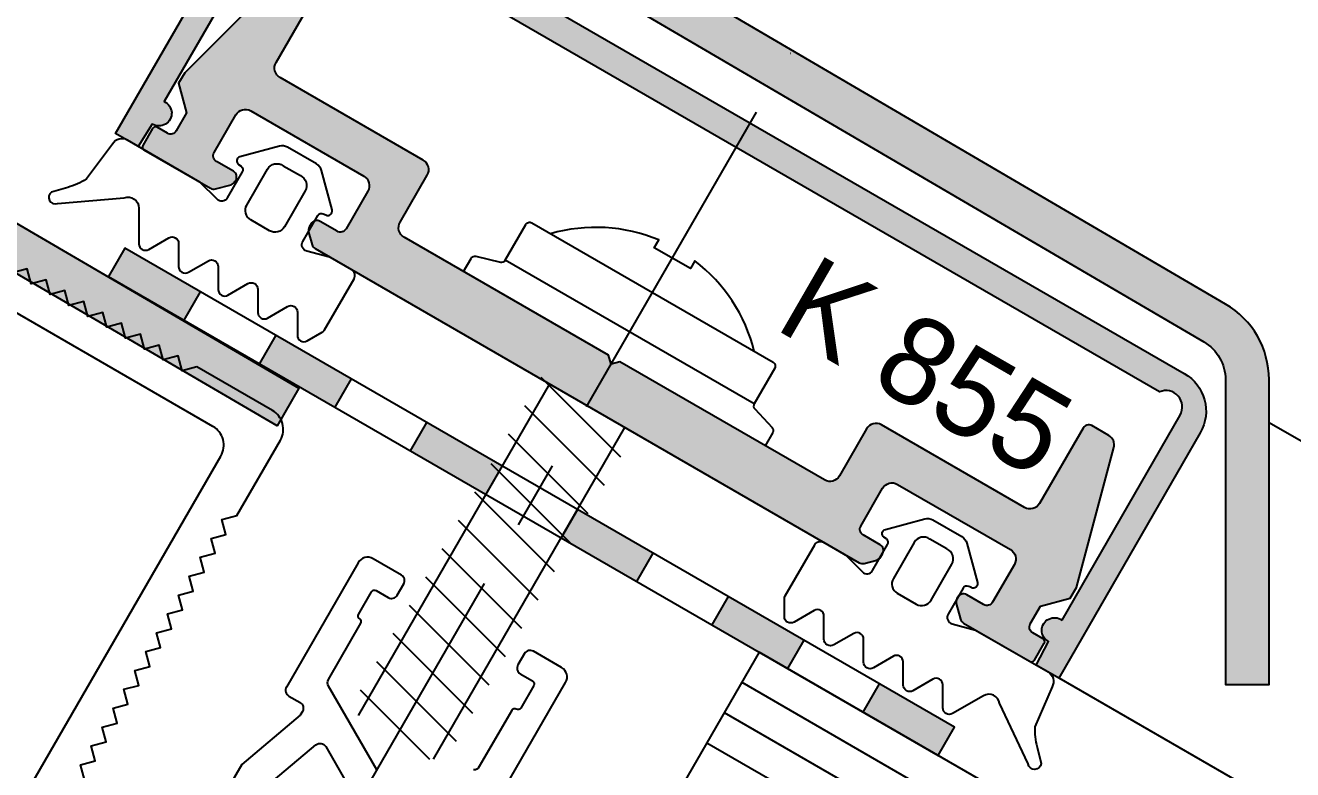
# Model space of a CAD drawing. Header units: millimetres. Extents: x -153 to 2280, y 0 to 724.
# Drawn here: x 1736.04 to 1765.15, y 509.17 to 526.26 of the extents above; entities that cross this region are included whole.
import ezdxf
from ezdxf.enums import TextEntityAlignment as Align

# ---------------------------------------------------------------- set-up
doc = ezdxf.new("R2010")
doc.units = ezdxf.units.MM
doc.header["$LTSCALE"] = 0.025
doc.header["$MEASUREMENT"] = 0
doc.linetypes.add('CENTER', pattern=[2, 1.25, -0.25, 0.25, -0.25])
for name, color, linetype in [('ASSI', 1, 'CENTER'), ('FILL', 253, 'Continuous'), ('FINE', 7, 'Continuous'), ('GOMMA', 80, 'Continuous'), ('GROSSA', 8, 'Continuous'), ('TESTO', 2, 'Continuous'), ('VETRO', 140, 'Continuous')]:
    doc.layers.add(name, color=color, linetype=linetype)
doc.styles.add('Aluk Text', font='GOTHIC.TTF')

msp = doc.modelspace()

# ---------------------------------------------------------------- hatches: boundary and pattern name
at = {"layer": 'FILL'}
h = msp.add_hatch(color=256, dxfattribs=at)
h.dxf.hatch_style = 1
edge = h.paths.add_edge_path()
edge.add_arc((1762.602510018358, 518.1292598567215), 2, 359.9999999999992, 419.9999999999981)
edge.add_line((1763.602510018358, 519.8613106642904), (1681.468202400046, 567.9356837692142))
edge.add_arc((1682.468202400046, 569.667734576783), 2.000000000000016, 180.0000000000008, 240.00000000000028, ccw=False)
edge.add_line((1680.468202400046, 569.667734576783), (1680.468202400046, 646.9403756130283))
edge.add_arc((1681.218202400046, 646.9403756130283), 0.75, 63.6754690221843, 180, ccw=False)
edge.add_line((1681.55079363323, 647.6125980997161), (1690.206237248004, 643.3301994555098))
edge.add_line((1690.206237248004, 643.3301994555098), (1690.649692225583, 644.2264961044269))
edge.add_line((1690.649692225583, 644.2264961044269), (1681.633384866415, 648.6874370023314))
edge.add_arc((1680.968202400046, 647.3429920289557), 1.499999999999999, 63.67546902218528, 180)
edge.add_line((1679.468202400046, 647.3429920289557), (1679.468202400046, 569.667734576783))
edge.add_arc((1682.468202400046, 569.667734576783), 3, 180, 240)
edge.add_line((1680.968202400046, 567.0696583654296), (1763.102510018358, 518.9952852605059))
edge.add_arc((1762.602510018358, 518.1292598567215), 0.9999999999999912, -1.5916157281026244e-12, 59.99999999999221, ccw=False)
edge.add_line((1763.602510018358, 518.1292598567215), (1763.602510018358, 511.1292598567214))
edge.add_line((1763.602510018358, 511.1292598567215), (1764.602510018358, 511.1292598567215))
edge.add_line((1764.602510018358, 511.1292598567215), (1764.602510018358, 518.1292598567215))
h = msp.add_hatch(color=256, dxfattribs=at)
h.dxf.hatch_style = 1
edge = h.paths.add_edge_path()
edge.add_line((1669.745486307501, 560.466355536219), (1669.745486307501, 595.3878071668522))
edge.add_line((1669.745486307501, 595.3878071668522), (1670.745486307501, 595.3878071668522))
edge.add_line((1670.745486307501, 595.3878071668522), (1670.745486307501, 560.4663555362191))
edge.add_arc((1671.995486307501, 560.466355536219), 1.250000000000007, 180, 239.9999999999998)
edge.add_line((1671.370486307501, 559.3838237814884), (1742.326720083748, 517.9330148174455))
edge.add_line((1742.326720083748, 517.9330148174455), (1741.826720083748, 517.0669894136611))
edge.add_line((1741.826720083748, 517.0669894136611), (1670.870486307501, 558.517798377704))
edge.add_arc((1671.995486307501, 560.466355536219), 2.249999999999984, 180, 240, ccw=False)
h = msp.add_hatch(color=256, dxfattribs=at)
h.dxf.hatch_style = 1
edge = h.paths.add_edge_path()
edge.add_line((1759.848967424091, 512.6064917080627), (1762.561076885499, 517.3156909551458))
edge.add_arc((1762.23631735908, 517.5031909551442), 0.3749999999992208, 330.0000000002171, 473.1301023539081)
edge.add_line((1762.089009737947, 517.8480466709957), (1742.646739422985, 529.0730466709994))
edge.add_arc((1742.27443180185, 529.0281909551453), 0.3749999999998747, 6.869897646244139, 150.0000000000032)
edge.add_line((1741.949672275431, 529.2156909551452), (1739.230285071249, 524.5106899242068))
edge.add_arc((1739.112937580138, 524.2438124658775), 0.2915373242559928, -122.06933845400698, 66.26464290299998, ccw=False)
edge.add_line((1738.958147245819, 523.996761936965), (1738.635086926736, 523.4811469080844))
edge.add_line((1738.635086926736, 523.4811469080844), (1738.115814877563, 523.780948765457))
edge.add_line((1738.115814877563, 523.7809487654569), (1741.363875957848, 529.4092964849627))
edge.add_arc((1742.230016764384, 528.9094964216849), 0.999999999999996, 59.99999999999949, 150.0132268257273, ccw=False)
edge.add_line((1742.730016764384, 529.7755218254692), (1762.655812491303, 518.2713582987153))
edge.add_arc((1762.155812491303, 517.4053328949309), 1.000000000000008, -29.970815914154514, 60.000000000000284, ccw=False)
edge.add_line((1763.022092461926, 516.9057740770763), (1759.774990940736, 511.2760221874133))
edge.add_line((1759.774990940736, 511.2760221874133), (1759.255718838039, 511.5758240756884))
edge.add_line((1759.255718838039, 511.5758240756884), (1759.540326387512, 512.1136208500898))
edge.add_arc((1759.67669255547, 512.3712994865168), 0.2915373242559861, 53.77776800857288, 242.1117493655762, ccw=False)
h = msp.add_hatch(color=256, dxfattribs=at)
h.dxf.hatch_style = 1
edge = h.paths.add_edge_path()
edge.add_arc((1754.521691428723, 516.0410668823769), 0.2500000000000205, 240.00000000000682, 330.00000000000273, ccw=False)
edge.add_line((1754.396691428723, 515.8245605314307), (1749.698503613192, 518.5370605314306))
edge.add_line((1749.698503613192, 518.5370605314306), (1749.493599802624, 518.4821567208628))
edge.add_line((1749.493599802624, 518.4821567208629), (1749.438695992057, 518.6870605314307))
edge.add_line((1749.438695992057, 518.6870605314306), (1744.740508176526, 521.3995605314304))
edge.add_arc((1744.865508176526, 521.6160668823766), 0.2500000000000063, 150.0000000000023, 240.0000000000084, ccw=False)
edge.add_line((1744.64900182558, 521.7410668823766), (1745.27400182558, 522.8235986371075))
edge.add_arc((1745.057495474634, 522.9485986371075), 0.2500000000000276, 329.9999999999999, 419.9999999999938)
edge.add_line((1745.182495474634, 523.1651049880536), (1741.891598940253, 525.0651049880535))
edge.add_arc((1742.016598940253, 525.2816113389997), 0.2500000000000347, 150.0000000000027, 239.9999999999971, ccw=False)
edge.add_line((1741.800092589307, 525.4066113389997), (1742.800092589307, 527.1386621465685))
edge.add_arc((1742.670188778739, 527.2136621465685), 0.1500000000000564, 330.00000000003, 420.0000000000152)
edge.add_line((1742.745188778739, 527.3435659571362), (1742.291500848298, 527.6055028059048))
edge.add_arc((1742.216500848298, 527.4755989953371), 0.1500000000000252, 59.9999999999855, 134.9999999999846)
edge.add_line((1742.11043483112, 527.5816650125153), (1739.702849402874, 525.1740795842692))
edge.add_line((1739.702849402873, 525.1740795842691), (1739.564067586356, 524.9337024268947))
edge.add_line((1739.564067586356, 524.9337024268947), (1739.747080288249, 524.2506897250025))
edge.add_line((1739.747080288249, 524.2506897250025), (1739.510862104766, 523.8415478295385))
edge.add_arc((1739.380958294198, 523.9165478295386), 0.1500000000000006, 239.9999999999707, 329.9999999999801, ccw=False)
edge.add_line((1739.305958294198, 523.786644018971), (1739.067801308157, 523.9241440189709))
edge.add_arc((1739.030301308157, 523.8591921136871), 0.07500000000000029, 59.99999999998008, 149.9999999999855)
edge.add_line((1738.965349402873, 523.8966921136871), (1738.740349402874, 523.5069806819843))
edge.add_arc((1738.805301308157, 523.4694806819841), 0.07500000000004761, 150.000000000026, 239.9999999999909)
edge.add_line((1738.767801308157, 523.4045287767003), (1740.294489749923, 522.5230947938783))
edge.add_arc((1740.369489749923, 522.6529986044459), 0.1500000000000375, 239.9999999999882, 284.9999999999908)
edge.add_line((1740.408312606688, 522.5081097305025), (1740.766391624764, 522.6040567142225))
edge.add_arc((1740.727568767999, 522.7489455881657), 0.150000000000003, 285.0000000000279, 330.0000000000192)
edge.add_line((1740.857472578566, 522.6739455881658), (1740.876406561388, 522.7067402084032))
edge.add_arc((1740.746502750821, 522.7817402084032), 0.1500000000000531, 330.0000000000105, 420.0000000000178)
edge.add_line((1740.821502750821, 522.911644018971), (1740.431791319118, 523.1366440189709))
edge.add_arc((1740.506791319118, 523.2665478295386), 0.1500000000000129, 149.9999999999902, 239.9999999999828, ccw=False)
edge.add_line((1740.37688750855, 523.3415478295385), (1740.87688750855, 524.207573233323))
edge.add_arc((1741.093393859496, 524.082573233323), 0.2499999999999959, 59.99999999999949, 149.9999999999995, ccw=False)
edge.add_line((1741.218393859496, 524.2990795842692), (1743.81647007085, 522.7990795842692))
edge.add_arc((1743.69147007085, 522.582573233323), 0.2500000000000082, -29.999999999994486, 60.00000000000108, ccw=False)
edge.add_line((1743.907976421796, 522.457573233323), (1743.407976421796, 521.5915478295385))
edge.add_arc((1743.278072611228, 521.6665478295386), 0.1500000000000214, 240.00000000000972, 330.0000000000098, ccw=False)
edge.add_line((1743.203072611228, 521.5366440189708), (1742.813361179525, 521.7616440189709))
edge.add_arc((1742.738361179525, 521.6317402084032), 0.1499999999999579, 60.00000000000828, 150.0000000000043)
edge.add_line((1742.608457368957, 521.7067402084033), (1742.564523386135, 521.6306443179767))
edge.add_arc((1742.694427196703, 521.5556443179765), 0.1500000000000044, 149.9999999999558, 194.9999999999607)
edge.add_line((1742.54953832276, 521.5168214612113), (1742.627184036291, 521.2270437133238))
edge.add_arc((1742.772072910234, 521.2658665700894), 0.1500000000001633, 195.0000000000677, 240.0000000000692)
edge.add_line((1742.697072910234, 521.1359627595216), (1755.190126695015, 513.9230947938784))
edge.add_arc((1755.265126695015, 514.052998604446), 0.1500000000000517, 239.9999999999788, 284.9999999999789)
edge.add_line((1755.303949551781, 513.9081097305026), (1755.593727299667, 513.9857554440333))
edge.add_arc((1755.554904442902, 514.1306443179767), 0.1500000000000104, 285.0000000000384, 330.0000000000387)
edge.add_line((1755.68480825347, 514.0556443179768), (1755.728742236292, 514.1317402084032))
edge.add_arc((1755.598838425724, 514.2067402084033), 0.1499999999999054, 329.9999999999779, 419.9999999999853)
edge.add_line((1755.673838425724, 514.3366440189709), (1755.284126994021, 514.5616440189709))
edge.add_arc((1755.359126994021, 514.6915478295385), 0.1500000000000129, 149.9999999999902, 239.9999999999828, ccw=False)
edge.add_line((1755.229223183453, 514.7665478295386), (1755.729223183453, 515.6325732333231))
edge.add_arc((1755.945729534399, 515.5075732333231), 0.2499999999999959, 59.99999999999949, 149.9999999999995, ccw=False)
edge.add_line((1756.070729534399, 515.7240795842691), (1758.66345151677, 514.2271708498135))
edge.add_arc((1758.53845151677, 514.0106644988675), 0.249999999999994, -29.999999999997726, 60.00000000000671, ccw=False)
edge.add_line((1758.754957867716, 513.8856644988675), (1758.254957867716, 513.019639095083))
edge.add_arc((1758.125054057149, 513.094639095083), 0.1499999999999968, 240.00000000000028, 330.0000000000043, ccw=False)
edge.add_line((1758.050054057149, 512.9647352845153), (1757.660342625446, 513.1897352845153))
edge.add_arc((1757.585342625445, 513.0598314739476), 0.1499999999999968, 60.00000000000431, 150.0000000000137)
edge.add_line((1757.455438814878, 513.1348314739475), (1757.436504832056, 513.1020368537102))
edge.add_arc((1757.566408642624, 513.0270368537102), 0.1500000000000176, 150.000000000034, 195.0000000000265)
edge.add_line((1757.42151976868, 512.9882139969449), (1757.5174667524, 512.6301349788691))
edge.add_arc((1757.662355626343, 512.6689578356345), 0.1500000000000057, 195.0000000000107, 240.0000000000191)
edge.add_line((1757.587355626343, 512.5390540250668), (1759.114044068109, 511.6576200422448))
edge.add_arc((1759.151544068109, 511.7225719475286), 0.07500000000002681, 239.9999999999667, 329.9999999999761)
edge.add_line((1759.216495973393, 511.6850719475286), (1759.441495973393, 512.0747833792315))
edge.add_arc((1759.376544068109, 512.1122833792315), 0.07499999999995627, 329.9999999999732, 419.9999999999826)
edge.add_line((1759.414044068109, 512.1772352845153), (1759.175887082068, 512.3147352845153))
edge.add_arc((1759.250887082068, 512.444639095083), 0.1499999999999968, 150.000000000009, 240.00000000000432, ccw=False)
edge.add_line((1759.120983271501, 512.519639095083), (1759.357201454983, 512.928780990547))
edge.add_line((1759.357201454983, 512.9287809905469), (1760.040214156876, 513.1117936924392))
edge.add_line((1760.040214156876, 513.1117936924392), (1760.178995973393, 513.3521708498135))
edge.add_line((1760.178995973393, 513.3521708498135), (1761.040373518081, 516.5668756110891))
edge.add_arc((1760.798892061509, 516.6315803723649), 0.2499999999999765, 345.0000000000007, 420.0000000000035)
edge.add_line((1760.923892061509, 516.8480867233109), (1760.536656597527, 517.0716572226806))
edge.add_arc((1760.461656597527, 516.941753412113), 0.1499999999999172, 60.00000000002436, 150.0000000000271)
edge.add_line((1760.331752786959, 517.016753412113), (1759.331752786959, 515.2847026045441))
edge.add_arc((1759.115246436013, 515.4097026045441), 0.2500000000000205, 240.00000000000108, 330.00000000000273, ccw=False)
edge.add_line((1758.990246436013, 515.193196253598), (1755.704704130615, 517.0901049880536))
edge.add_arc((1755.579704130615, 516.8735986371075), 0.2499999999999817, 60.00000000000509, 150.0000000000055)
edge.add_line((1755.363197779669, 516.9985986371075), (1754.738197779669, 515.9160668823769))
at = {"layer": 'FINE'}
h = msp.add_hatch(color=256, dxfattribs=at)
h.paths.add_polyline_path([(1737.954904949952, 520.4965509829998), (1738.329904949952, 521.1460700358382), (1740.061955757521, 520.1460700358382), (1739.686955757521, 519.4965509829998)])
h.paths.add_polyline_path([(1741.419006565089, 518.4965509829998), (1741.794006565089, 519.1460700358382), (1743.526057372658, 518.1460700358382), (1743.151057372658, 517.4965509829998)])
h.paths.add_polyline_path([(1744.883108180227, 516.4965509829998), (1745.258108180227, 517.1460700358382), (1746.990158987796, 516.1460700358382), (1746.615158987796, 515.4965509829998)])
h.paths.add_polyline_path([(1748.347209795365, 514.4965509829998), (1748.722209795365, 515.1460700358382), (1750.454260602934, 514.1460700358382), (1750.079260602934, 513.4965509829998)])
h.paths.add_polyline_path([(1751.811311410503, 512.4965509829998), (1752.186311410503, 513.1460700358382), (1753.918362218072, 512.1460700358382), (1753.543362218072, 511.4965509829998)])
h.paths.add_polyline_path([(1755.27541302564, 510.4965509829998), (1755.650413025641, 511.1460700358382), (1757.382463833209, 510.1460700358382), (1757.007463833209, 509.4965509829998)])

# ---------------------------------------------------------------- linework, layer by layer
at = {"layer": 'ASSI', "ltscale": 250}
msp.add_line((1736.429144352667, 495.8538561083159), (1753.618176449407, 525.6261330328016), dxfattribs=at)
at = {"layer": 'FINE'}
for p, q in [((1752.780063646067, 517.5744790749428), (1747.064295981089, 520.8744790749429)), ((1747.877849798043, 518.183595620596), (1749.707976816966, 516.3534686016737)), ((1747.502849798043, 517.5340765677579), (1749.332976816965, 515.7039495488357)), ((1764.602510018358, 517.1474319574392), (1799.770994167975, 496.8428981666663)), ((1747.127849798043, 516.8845575149198), (1748.957976816965, 515.0544304959976)), ((1746.733370245374, 516.2012988871509), (1748.563497264296, 514.3711718682287)), ((1746.358370245374, 515.5517798343124), (1748.188497264296, 513.7216528153901)), ((1745.983370245373, 514.9022607814743), (1747.813497264296, 513.0721337625521)), ((1745.608370245373, 514.2527417286361), (1747.438497264295, 512.4226147097139)), ((1745.233370245373, 513.6032226757976), (1747.063497264295, 511.7730956568754)), ((1744.858370245373, 512.9537036229591), (1746.688497264296, 511.1235766040369)), ((1744.483370245373, 512.3041845701206), (1746.313497264296, 510.4740575511983)), ((1744.108370245373, 511.6546655172824), (1745.938497264296, 509.8245384983601)), ((1759.779301478035, 511.2834957004354), (1795.971808419028, 490.3777798725137)), ((1743.733370245373, 511.0051464644442), (1745.320796608204, 509.4177201016133))]:
    msp.add_line(p, q, dxfattribs=at)
for points in [[(1746.104498187487, 520.6120605314306), (1746.278407552168, 520.9132803869699, -0.3309619514747992), (1746.387930667108, 520.960618186728), (1746.954772866149, 520.8271412751848, 0.3309619514747942), (1747.064295981089, 520.8744790749429), (1747.535715970136, 521.6910024476749, -0.414213562373095), (1747.672318510514, 521.7276049880534), (1750.443599802624, 520.1276049880533), (1753.214881094735, 518.5276049880533, -0.414213562373095), (1753.251483635113, 518.3910024476749), (1752.780063646067, 517.5744790749428, 0.3309619514747943), (1752.793829466387, 517.4559603752236), (1753.192844962122, 517.0317990866891, -0.3309619514747993), (1753.206610782443, 516.9132803869699), (1753.032701417762, 516.6120605314305)], [(1752.781868392842, 518.7776049880532, 0.1708492709052984), (1751.418572264092, 520.8569899267892), (1751.314259758681, 520.6763153675527), (1750.483466952563, 521.1559738178058), (1750.587779457974, 521.3366483770423, 0.170849270905298), (1748.105331212406, 521.4776049880533, 0.170849270905298)]]:
    msp.add_lwpolyline(points, format="xyb", dxfattribs=at)
for points in [[(1748.07757439884, 518.0295287766999), (1743.682894611259, 510.4177201016136)], [(1745.414945418828, 509.4177201016133), (1749.809625206409, 517.0295287767)]]:
    msp.add_lwpolyline(points, dxfattribs=at)
at = {"layer": 'GOMMA'}
for p, q in [((1740.061955757521, 520.1460700358382), (1739.686955757521, 519.4965509829998)), ((1741.794006565089, 519.1460700358382), (1741.419006565089, 518.4965509829998)), ((1743.526057372658, 518.1460700358382), (1743.151057372658, 517.4965509829998)), ((1745.258108180227, 517.1460700358382), (1744.883108180227, 516.4965509829998)), ((1746.990158987796, 516.1460700358382), (1746.615158987796, 515.4965509829998)), ((1748.722209795365, 515.1460700358382), (1748.347209795365, 514.4965509829998)), ((1750.454260602934, 514.1460700358382), (1750.079260602934, 513.4965509829998)), ((1752.186311410503, 513.1460700358382), (1751.811311410503, 512.4965509829998)), ((1753.918362218072, 512.1460700358382), (1753.543362218072, 511.4965509829998)), ((1755.650413025641, 511.1460700358382), (1755.275413025641, 510.4965509829998))]:
    msp.add_line(p, q, dxfattribs=at)
for points in [[(1743.538800599522, 520.6499910515276), (1743.083533963615, 520.9128393663218, 0.04008518434644911), (1743.025706185286, 520.9403244296974), (1742.504048528404, 521.0801021775842, -0.4931454260312356), (1742.412967574602, 521.2999910515275), (1742.757364536176, 521.896504086945, -0.3888787318528493), (1742.886228902729, 521.9371348656488), (1742.947575720912, 521.9085283745263, 0.6370702608073786), (1743.086430129715, 522.0250410577403), (1742.844072377249, 522.9295325035524, 0.1989123673796624), (1742.727590920676, 523.081334093223), (1742.066293420959, 523.4631343826993, 0.1989123673796531), (1741.876588659683, 523.4881094883254), (1740.972097213871, 523.2457517358591, 0.637070260807382), (1740.940621474746, 523.0672439488014), (1740.996068831863, 523.0284192913743, -0.3888787318528493), (1741.025313728607, 522.8965040869455), (1740.680916767034, 522.2999910515276, -0.4931454260312984), (1740.444946939288, 522.2689250343496), (1740.049103174223, 522.6647687994143), (1738.385949447005, 523.6249910515276, 0.414213562373095), (1738.044443096059, 523.5334847005814), (1737.446972274362, 522.7349366827451, -0.07546705698885331), (1737.016613583519, 522.5431821735198), (1736.645299070044, 522.435541194391, 0.8769764629927514), (1736.782638556995, 522.1717144946299), (1738.31632285469, 522.3020913648796, -0.5220051325606435), (1738.652889615617, 522.0675573670205), (1738.652889613876, 521.2480745365849, 0.5773502698239583), (1738.877889613585, 521.1181707252284), (1739.337415894541, 521.3834783481092, -0.5773502700173055), (1739.562415894326, 521.2535745367962), (1739.562415890439, 520.7229592967033, 0.5773502704903818), (1739.787415890224, 520.5930554851776), (1740.246942172969, 520.8583631061226, -0.5773502691896144), (1740.471942172969, 520.728459295555), (1740.471942170076, 520.197844054094, 0.5773502699886969), (1740.696942169861, 520.067940242794), (1741.156468452411, 520.333247863852, -0.5773502691896144), (1741.381468452411, 520.2033440532844), (1741.381468449518, 519.6727288118234, 0.5773502699886969), (1741.606468449302, 519.5428250005233), (1742.065994731852, 519.8081326215813, -0.5773502691896142), (1742.290994731852, 519.6782288110137), (1742.290994730927, 519.1476135684163, 0.5773502699886992), (1742.515994730712, 519.0177097571163), (1742.861606467194, 519.2172487868618, 0.1316524980088336), (1742.916510277977, 519.2721525975537), (1743.59370441009, 520.44508724096, 0.4142135623731505)], [(1742.470252614888, 522.4611800214178), (1741.994851686929, 521.6377614602272, -0.4142135623730284), (1741.653345335983, 521.5462551092812), (1741.220332634091, 521.796255109281, -0.414213562373095), (1741.128826283145, 522.1377614602271), (1741.604227211104, 522.9611800214178, -0.4410091218320472), (1741.964811929748, 523.040487201814), (1742.358642288492, 522.8131091381783, -0.4410091218321642)], [(1740.533788462695, 516.3724511897753, 0.414213562373095), (1740.350775760803, 517.0554638916675), (1735.479382864515, 519.8679638916675, 0.414213562373095), (1734.796370162623, 519.6849511897753), (1729.796370162623, 511.0246971519309, 0.4142135623730958), (1729.979382864515, 510.3416844500387), (1734.850775760802, 507.5291844500387, 0.4142135623730943), (1735.533788462695, 507.7121971519309)], [(1754.375232096881, 514.3935744094725), (1754.830498732788, 514.1307260946784, -0.04008518434644911), (1754.883215385061, 514.0943883012887), (1755.265095294055, 513.7125083922946, 0.4931454260312356), (1755.501065121801, 513.7435744094726), (1755.845462083374, 514.3400874448904, 0.3888787318528493), (1755.81621718663, 514.4720026493193), (1755.760769829513, 514.5108273067464, -0.6370702608073786), (1755.792245568638, 514.6893350938042), (1756.696737014451, 514.9316928462704, -0.1989123673796624), (1756.886441775726, 514.9067177406442), (1757.547739275444, 514.5249174511679, -0.1989123673796531), (1757.664220732016, 514.3731158614974), (1757.906578484482, 513.4686244156852, -0.637070260807382), (1757.767724075679, 513.3521117324713), (1757.706377257496, 513.3807182235937, 0.3888787318528493), (1757.577512890943, 513.3400874448901), (1757.233115929369, 512.7435744094726, 0.4931454260312984), (1757.324196883172, 512.5236855355291), (1757.86492952218, 512.3787966615859), (1759.528083249398, 511.4185744094725, -0.414213562373095), (1759.619589600344, 511.0770680585264), (1759.226762141605, 510.160369139999, 0.07546705698885331), (1759.275877210747, 509.6917903263766), (1759.368314645071, 509.3164020353491, -0.8769764629927514), (1759.071164277405, 509.3034281701113), (1758.41723181026, 510.6968261684254, 0.5220051325606435), (1758.0458360296, 510.8710345345275), (1757.336143081347, 510.4612931178024, -0.5773502698239583), (1757.11114308081, 510.591196927724), (1757.111143081564, 511.1218121721786, 0.5773502700173055), (1756.886143081026, 511.2517159821872), (1756.426616805414, 510.9864083587743, -0.5773502704903818), (1756.201616804692, 511.1163121686766), (1756.201616802875, 511.6469274137133, 0.5773502691896144), (1755.976616802875, 511.776831224281), (1755.517090525582, 511.511523601045, -0.5773502699886969), (1755.292090525055, 511.6414274110601), (1755.292090523434, 512.172042655984, 0.5773502691896144), (1755.067090523434, 512.3019464665516), (1754.60756424614, 512.0366388433156, -0.5773502699886969), (1754.382564245613, 512.1665426533307), (1754.382564243992, 512.6971578982547, 0.5773502691896142), (1754.157564243992, 512.8270617088223), (1753.69803796473, 512.5617540867227, -0.5773502699886992), (1753.473037964204, 512.6916578967376), (1753.473037964768, 513.0907359552502, -0.1316524980088336), (1753.493134154201, 513.1657359554988), (1754.170328286313, 514.3386705989049, -0.4142135623731505)], [(1756.451208657024, 514.3892712869624), (1755.975807729065, 513.5658527257717, 0.4142135623730284), (1756.067314080011, 513.2243463748257), (1756.500326781903, 512.9743463748257, 0.414213562373095), (1756.841833132849, 513.0658527257718), (1757.317234060808, 513.8892712869625, 0.4410091218320472), (1757.205623734412, 514.2412004037228), (1756.811793375668, 514.4685784673587, 0.4410091218321642)]]:
    msp.add_lwpolyline(points, format="xyb", close=True, dxfattribs=at)
msp.add_lwpolyline([(1737.954904949952, 520.4965509829998), (1757.007463833209, 509.4965509829998), (1757.382463833209, 510.1460700358382), (1738.329904949952, 521.1460700358382)], close=True, dxfattribs=at)
for points in [[(1737.399813866479, 508.9442479594998), (1737.308307515533, 509.2857543104459), (1737.649813866479, 509.377260661392), (1737.558307515533, 509.7187670123382), (1737.899813866479, 509.8102733632842), (1737.808307515533, 510.1517797142303), (1738.149813866479, 510.2432860651764), (1738.058307515533, 510.5847924161226), (1738.399813866479, 510.6762987670687), (1738.308307515533, 511.0178051180148), (1738.649813866479, 511.1093114689609), (1738.558307515533, 511.450817819907), (1738.899813866479, 511.5423241708531), (1738.808307515533, 511.8838305217992), (1739.149813866479, 511.9753368727453), (1739.058307515533, 512.3168432236914), (1739.399813866479, 512.4083495746376), (1739.308307515533, 512.7498559255837), (1739.649813866479, 512.8413622765298), (1739.558307515533, 513.1828686274758), (1739.899813866479, 513.274374978422), (1739.808307515533, 513.6158813293681), (1740.149813866479, 513.7073876803142), (1740.058307515533, 514.0488940312603), (1740.399813866479, 514.1404003822064), (1740.308307515533, 514.4819067331525), (1740.649813866479, 514.5734130840987), (1740.558307515533, 514.9149194350448), (1740.899813866479, 515.0064257859908), (1741.899813866479, 516.7384765935598, 0.414213562373095), (1741.716801164587, 517.4214892954519), (1739.984750357018, 518.4214892954519), (1739.643244006072, 518.3299829445059), (1739.551737655126, 518.6714892954519), (1739.21023130418, 518.5799829445059), (1739.118724953234, 518.9214892954519), (1738.777218602288, 518.8299829445059), (1738.685712251342, 519.1714892954519), (1738.344205900395, 519.0799829445059), (1738.252699549449, 519.4214892954519), (1737.911193198503, 519.3299829445059), (1737.819686847557, 519.6714892954519), (1737.478180496611, 519.5799829445059), (1737.386674145665, 519.9214892954519), (1737.045167794719, 519.8299829445059), (1736.953661443772, 520.1714892954519), (1736.612155092826, 520.0799829445059), (1736.52064874188, 520.421489295452), (1736.179142390934, 520.3299829445059), (1736.087636039988, 520.671489295452), (1735.746129689042, 520.5799829445059)], [(1744.115907313151, 509.1677201016132), (1743.004508044961, 511.0927201016133, -0.2679491924311306), (1743.004508044961, 511.2427201016133), (1743.749604234393, 512.533264558236, 0.414213562373095), (1743.72215232911, 512.6357164635199), (1743.72215232911, 512.6357164635199, -0.4142135623731004), (1743.694700423826, 512.7381683688037), (1743.994700423826, 513.2577836110744, -0.414213562373084), (1744.09715232911, 513.2852355163582), (1744.37861058534, 513.1227355163581, 0.4142135623731088), (1744.583514395907, 513.1776393269259), (1744.733514395907, 513.4374469480612, 0.414213562373095), (1744.67861058534, 513.6423507586288), (1744.029091532501, 514.0173507586288, 0.4142135623730949), (1743.687585181555, 513.9258444076827), (1742.037585181555, 511.0679605751941, 0.4142135623730924), (1742.092488992123, 510.8630567646264), (1742.352296613258, 510.7130567646263, -0.4142135623730909), (1742.407200423826, 510.5081529540587), (1742.357183373756, 510.4215208820934), (1741.013324905649, 509.2938897371504), (1740.137585181555, 507.7770640408132, 0.4142135623730951)], [(1746.80072490237, 508.3179605751941), (1748.45072490237, 511.1758444076827, 0.414213562373095), (1748.359218551424, 511.5173507586288), (1747.709699498585, 511.8923507586288, 0.414213562373095), (1747.504795688018, 511.8374469480611), (1747.354795688017, 511.5776393269258, 0.4142135623730673), (1747.409699498585, 511.3727355163581), (1747.691157754815, 511.2102355163581, -0.414213562373095), (1747.718609660099, 511.1077836110743), (1747.418609660099, 510.5881683688036, -0.4142135623730674), (1747.316157754815, 510.5607164635198, 0.414213562373095), (1747.213705849531, 510.5332645582361), (1746.468609660099, 509.2427201016133, -0.2679491924311307), (1746.338705849531, 509.1677201016133)], [(1741.596721340722, 508.8043620036508), (1742.714750725275, 509.7425000478747, -0.4663076581550031), (1742.941072677296, 509.7025933814068), (1743.466388260313, 508.7927201016133, 0.267949192431119)]]:
    msp.add_lwpolyline(points, format="xyb", dxfattribs=at)
at = {"layer": 'GROSSA'}
for points in [[(1764.602510018358, 518.1292598567215, 0.2679491924311188), (1763.602510018358, 519.8613106642904), (1681.468202400046, 567.9356837692142, -0.267949192431121), (1680.468202400046, 569.667734576783), (1680.468202400046, 646.9403756130283, -0.5561616287088139), (1681.55079363323, 647.6125980997161), (1690.206237248004, 643.3301994555098), (1690.649692225583, 644.2264961044269), (1681.633384866415, 648.6874370023314, 0.5561616287088166), (1679.468202400046, 647.3429920289557), (1679.468202400046, 569.667734576783, 0.2679491924311221), (1680.968202400046, 567.0696583654296), (1763.102510018358, 518.995285260506, -0.2679491924310966), (1763.602510018358, 518.1292598567215), (1763.602510018358, 511.1292598567215), (1764.602510018358, 511.1292598567215)], [(1669.745486307501, 560.466355536219), (1669.745486307501, 595.3878071668522), (1670.745486307501, 595.3878071668522), (1670.745486307501, 560.466355536219, 0.2679491924311219), (1671.370486307501, 559.3838237814884), (1742.326720083748, 517.9330148174455), (1741.826720083748, 517.0669894136611), (1670.870486307501, 558.517798377704, -0.2679491924311222)], [(1759.848967424091, 512.6064917080627), (1762.561076885499, 517.3156909551459, 0.7207592200530415), (1762.089009737947, 517.8480466709957), (1742.646739422985, 529.0730466709994, 0.7207592200534798), (1741.949672275431, 529.2156909551452), (1739.230285071249, 524.5106899242068, -1.075506706590505), (1738.958147245819, 523.996761936965), (1738.635086926736, 523.4811469080844), (1738.115814877563, 523.7809487654569), (1741.363875957848, 529.4092964849627, -0.4142811788749139), (1742.730016764384, 529.7755218254692), (1762.655812491303, 518.2713582987154, -0.4140643826233402), (1763.022092461926, 516.9057740770763), (1759.774990940736, 511.2760221874133), (1759.255718838039, 511.5758240756884), (1759.540326387512, 512.1136208500898, -1.07550670659048)]]:
    msp.add_lwpolyline(points, format="xyb", close=True, dxfattribs=at)
msp.add_lwpolyline([(1742.11043483112, 527.5816650125153), (1739.702849402873, 525.1740795842691), (1739.564067586356, 524.9337024268948), (1739.747080288249, 524.2506897250025), (1739.510862104766, 523.8415478295385, -0.4142135623731159), (1739.305958294198, 523.786644018971), (1739.067801308157, 523.9241440189709, 0.414213562373109), (1738.965349402873, 523.8966921136871), (1738.740349402874, 523.5069806819841, 0.4142135623730534), (1738.767801308157, 523.4045287767003), (1740.294489749923, 522.5230947938783, 0.1989123673796788), (1740.408312606688, 522.5081097305025), (1740.766391624764, 522.6040567142225, 0.1989123673796275), (1740.857472578566, 522.6739455881658), (1740.876406561388, 522.7067402084032, 0.4142135623731283), (1740.821502750821, 522.911644018971), (1740.431791319118, 523.1366440189709, -0.414213562373095), (1740.37688750855, 523.3415478295385), (1740.87688750855, 524.207573233323, -0.414213562373095), (1741.218393859496, 524.2990795842692), (1743.81647007085, 522.7990795842692, -0.414213562373095), (1743.907976421796, 522.457573233323), (1743.407976421796, 521.5915478295385, -0.414213562373095), (1743.203072611228, 521.5366440189708), (1742.813361179525, 521.7616440189709, 0.414213562373095), (1742.608457368957, 521.7067402084033), (1742.564523386135, 521.6306443179767, 0.1989123673796724), (1742.54953832276, 521.5168214612113), (1742.627184036291, 521.2270437133238, 0.1989123673796574), (1742.697072910234, 521.1359627595216), (1755.190126695015, 513.9230947938784, 0.1989123673796421), (1755.303949551781, 513.9081097305026), (1755.593727299667, 513.9857554440333, 0.1989123673796492), (1755.68480825347, 514.0556443179768), (1755.728742236292, 514.1317402084032, 0.4142135623731088), (1755.673838425724, 514.3366440189709), (1755.284126994021, 514.5616440189709, -0.414213562373095), (1755.229223183453, 514.7665478295386), (1755.729223183453, 515.6325732333231, -0.414213562373095), (1756.070729534399, 515.7240795842691), (1758.66345151677, 514.2271708498135, -0.414213562373095), (1758.754957867716, 513.8856644988675), (1758.254957867716, 513.019639095083, -0.414213562373095), (1758.050054057149, 512.9647352845153), (1757.660342625446, 513.1897352845153, 0.4142135623731283), (1757.455438814878, 513.1348314739475), (1757.436504832056, 513.1020368537102, 0.198912367379612), (1757.42151976868, 512.9882139969448), (1757.5174667524, 512.6301349788691, 0.1989123673796789), (1757.587355626343, 512.5390540250668), (1759.114044068109, 511.6576200422448, 0.4142135623730674), (1759.216495973393, 511.6850719475286), (1759.441495973393, 512.0747833792315, 0.4142135623731507), (1759.414044068109, 512.1772352845153), (1759.175887082068, 512.3147352845153, -0.414213562373095), (1759.120983271501, 512.519639095083), (1759.357201454983, 512.9287809905469), (1760.040214156876, 513.1117936924392), (1760.178995973393, 513.3521708498135), (1761.040373518081, 516.5668756110891, 0.3394542588633856), (1760.923892061509, 516.8480867233109), (1760.536656597527, 517.0716572226806, 0.4142135623730811), (1760.331752786959, 517.016753412113), (1759.331752786959, 515.2847026045441, -0.414213562373095), (1758.990246436013, 515.193196253598), (1755.704704130615, 517.0901049880537, 0.414213562373095), (1755.363197779669, 516.9985986371075), (1754.738197779669, 515.9160668823769, -0.4142135623730784), (1754.396691428723, 515.8245605314307), (1749.698503613192, 518.5370605314306), (1749.493599802624, 518.4821567208629), (1749.438695992057, 518.6870605314306), (1744.740508176526, 521.3995605314304, -0.4142135623731075), (1744.64900182558, 521.7410668823766), (1745.27400182558, 522.8235986371075, 0.414213562373095), (1745.182495474634, 523.1651049880536), (1741.891598940253, 525.0651049880536, -0.414213562373095), (1741.800092589307, 525.4066113389997), (1742.800092589307, 527.1386621465685, 0.4142135623730795)], format="xyb", dxfattribs=at)
at = {"layer": 'VETRO'}
for p, q in [((1752.493843165233, 511.1787306599723), (1794.1012404319, 487.1566886477826)), ((1752.093843165233, 510.4859103369448), (1793.695915565192, 486.4669426379821)), ((1751.693843165233, 509.7930900139172), (1793.290590698484, 485.7771966281817))]:
    msp.add_line(p, q, dxfattribs=at)
msp.add_lwpolyline([(1794.506565298608, 487.846434657583), (1752.893843165233, 511.8715509829998), (1746.393843165233, 500.6132207338021), (1787.920036214607, 476.6380619983258)], dxfattribs=at)

# ---------------------------------------------------------------- texts
at = {"layer": 'TESTO', "style": 'Aluk Text'}
msp.add_text('K 855', height=2, rotation=329.9999999999999, dxfattribs=at).set_placement((1756.735413918147, 518.4363872856758), align=Align.MIDDLE)

doc.saveas('drawing.dxf')
